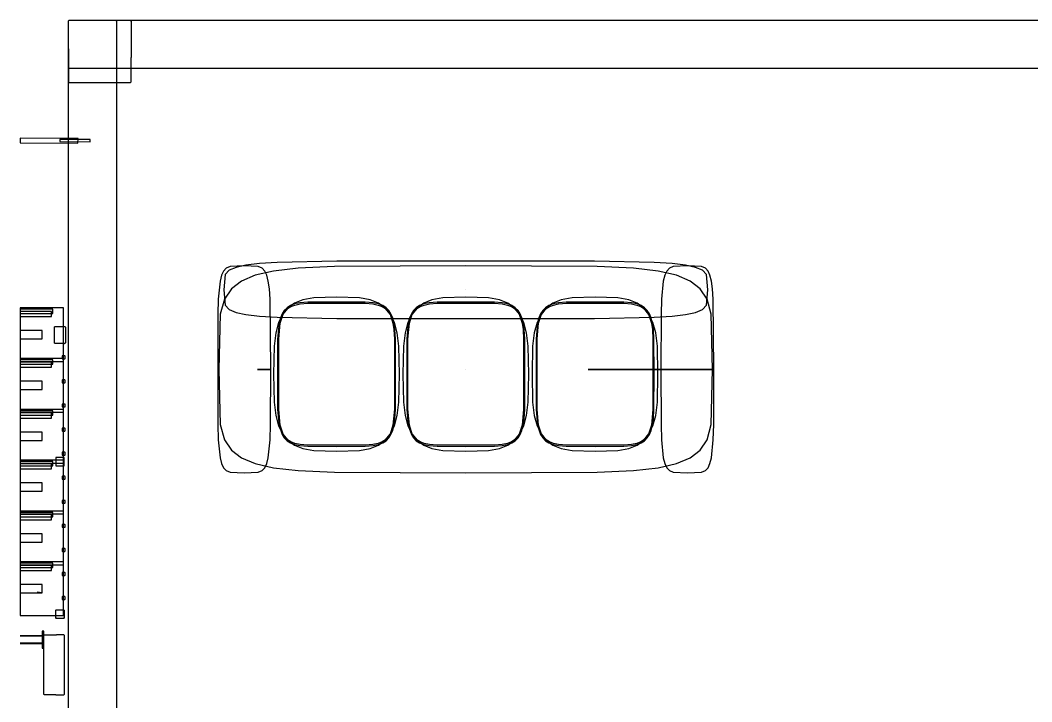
# Model space of a CAD drawing. Header units: metres. Extents: x 1093.8 to 1175.1, y -6.2 to 1.1.
# Drawn here: x 1093.8 to 1098, y -2.831 to 0 of the extents above; entities that cross this region are included whole.
import ezdxf

# ---------------------------------------------------------------- set-up
doc = ezdxf.new("R2010")
doc.units = ezdxf.units.M
doc.layers.add('CORTE', color=7, linetype='Continuous')
doc.layers.add('VISTA', color=8, linetype='Continuous')

msp = doc.modelspace()

# ---------------------------------------------------------------- linework, layer by layer
at = {"layer": 'CORTE'}
for p, q in [((1094.0035, -0.0003), (1094.0045, 0)), ((1094.0035, -0.0003), (1094.0045, 0)), ((1094.0035, -0.0003), (1094.0045, 0)), ((1094.0045, 0), (1098.8015, 0)), ((1094.0045, 0), (1094.1552, 0)), ((1094.0045, 0), (1094.1192, 0)), ((1094.1192, 0), (1094.1955, 0)), ((1094.1552, 0), (1094.2555, 0)), ((1094.1955, 0), (1094.1971, -0.0005)), ((1094.2555, 0), (1094.2571, -0.0005)), ((1094.0003, -0.0035), (1094, -0.0045)), ((1094.0003, -0.0035), (1094, -0.0045)), ((1094.0003, -0.0035), (1094, -0.0045)), ((1094, -0.1192), (1094, -0.0045)), ((1094, -0.1552), (1094, -0.0045)), ((1094, -3.6009), (1094, -0.0045)), ((1094.0003, -0.0035), (1094.0008, -0.0019)), ((1094.0003, -0.0035), (1094.0008, -0.0019)), ((1094.0003, -0.0035), (1094.0008, -0.0019)), ((1094.001, -0.0017), (1094.0008, -0.0019)), ((1094.001, -0.0017), (1094.0008, -0.0019)), ((1094.001, -0.0017), (1094.0008, -0.0019)), ((1094.001, -0.0017), (1094.0013, -0.0013)), ((1094.001, -0.0017), (1094.0013, -0.0013)), ((1094.001, -0.0017), (1094.0013, -0.0013)), ((1094.0013, -0.0013), (1094.0017, -0.001)), ((1094.0013, -0.0013), (1094.0017, -0.001)), ((1094.0013, -0.0013), (1094.0017, -0.001)), ((1094.0017, -0.001), (1094.0019, -0.0008)), ((1094.0017, -0.001), (1094.0019, -0.0008)), ((1094.0017, -0.001), (1094.0019, -0.0008)), ((1094.0019, -0.0008), (1094.0035, -0.0003)), ((1094.0019, -0.0008), (1094.0035, -0.0003)), ((1094.0019, -0.0008), (1094.0035, -0.0003)), ((1094.1971, -0.0005), (1094.1981, -0.0008)), ((1094.1981, -0.0008), (1094.1985, -0.0011)), ((1094.1985, -0.0011), (1094.1987, -0.0013)), ((1094.1987, -0.0013), (1094.199, -0.0017)), ((1094.1992, -0.0019), (1094.199, -0.0017)), ((1094.1992, -0.0019), (1094.1997, -0.0035)), ((1094.2, -0.0045), (1094.1997, -0.0035)), ((1094.2, -0.0045), (1094.2, -3.6009)), ((1094.2571, -0.0005), (1094.2581, -0.0008)), ((1094.2581, -0.0008), (1094.2585, -0.0011)), ((1094.2585, -0.0011), (1094.2587, -0.0013)), ((1094.2587, -0.0013), (1094.259, -0.0017)), ((1094.2592, -0.0019), (1094.259, -0.0017)), ((1094.2592, -0.0019), (1094.2597, -0.0035)), ((1094.26, -0.0045), (1094.2597, -0.0035)), ((1094.26, -0.0045), (1094.26, -0.1552)), ((1094, -0.1192), (1094, -0.1955)), ((1094, -0.1552), (1094, -0.2555)), ((1094.26, -0.1552), (1094.26, -0.1552)), ((1094.26, -0.2555), (1094.26, -0.1552)), ((1094.0005, -0.1971), (1094, -0.1955)), ((1094.0005, -0.1971), (1094.0008, -0.1981)), ((1094.0011, -0.1985), (1094.0008, -0.1981)), ((1094.0011, -0.1985), (1094.0013, -0.1987)), ((1094.0017, -0.199), (1094.0013, -0.1987)), ((1094.0019, -0.1992), (1094.0017, -0.199)), ((1094.0035, -0.1997), (1094.0019, -0.1992)), ((1094.0045, -0.2), (1094.0035, -0.1997)), ((1098.8015, -0.2), (1094.0045, -0.2)), ((1094.0005, -0.2571), (1094, -0.2555)), ((1094.0005, -0.2571), (1094.0008, -0.2581)), ((1094.0011, -0.2585), (1094.0008, -0.2581)), ((1094.0011, -0.2585), (1094.0013, -0.2587)), ((1094.0017, -0.259), (1094.0013, -0.2587)), ((1094.0019, -0.2592), (1094.0017, -0.259)), ((1094.0035, -0.2597), (1094.0019, -0.2592)), ((1094.0045, -0.26), (1094.0035, -0.2597)), ((1094.1552, -0.26), (1094.0045, -0.26)), ((1094.2555, -0.26), (1094.1552, -0.26)), ((1094.2571, -0.2595), (1094.2555, -0.26)), ((1094.2581, -0.2592), (1094.2571, -0.2595)), ((1094.2585, -0.2589), (1094.2581, -0.2592)), ((1094.2587, -0.2587), (1094.2585, -0.2589)), ((1094.2587, -0.2587), (1094.2589, -0.2585)), ((1094.2592, -0.2581), (1094.2589, -0.2585)), ((1094.2592, -0.2581), (1094.2595, -0.2571)), ((1094.26, -0.2555), (1094.2595, -0.2571))]:
    msp.add_line(p, q, dxfattribs=at)
at = {"layer": 'VISTA'}
for p, q in [((1093.9425, -1.2749), (1093.9428, -1.2734)), ((1093.9425, -1.2764), (1093.9425, -1.2749)), ((1093.9425, -1.3394), (1093.9425, -1.2764)), ((1093.9428, -1.2734), (1093.943, -1.273)), ((1093.943, -1.273), (1093.9432, -1.2727)), ((1093.9432, -1.2727), (1093.9442, -1.2723)), ((1093.9442, -1.2722), (1093.9849, -1.2722)), ((1093.9858, -1.2722), (1093.9849, -1.2722)), ((1093.9858, -1.2722), (1093.9868, -1.2727)), ((1093.9868, -1.2727), (1093.987, -1.273)), ((1093.987, -1.273), (1093.9872, -1.2734)), ((1093.9872, -1.2734), (1093.9875, -1.2749)), ((1093.9875, -1.2749), (1093.9875, -1.2749)), ((1093.9875, -1.2749), (1093.9875, -1.2764)), ((1093.9875, -1.2764), (1093.9875, -1.3394)), ((1093.9428, -1.3409), (1093.9425, -1.3394)), ((1093.9425, -1.3394), (1093.9425, -1.3394)), ((1093.9425, -1.3394), (1093.9425, -1.3394)), ((1093.943, -1.3412), (1093.9428, -1.3409)), ((1093.9432, -1.3415), (1093.943, -1.3412)), ((1093.9442, -1.342), (1093.9432, -1.3415)), ((1093.9844, -1.342), (1093.9442, -1.342)), ((1093.9844, -1.342), (1093.9858, -1.342)), ((1093.9868, -1.3415), (1093.9858, -1.342)), ((1093.987, -1.3412), (1093.9868, -1.3415)), ((1093.9872, -1.3409), (1093.987, -1.3412)), ((1093.9875, -1.3394), (1093.9872, -1.3409)), ((1093.9875, -1.3394), (1093.9875, -1.3394)), ((1093.9475, -2.4508), (1093.9478, -2.4499)), ((1093.9475, -2.4508), (1093.9475, -2.4509)), ((1093.9475, -2.4802), (1093.9475, -2.4509)), ((1093.9478, -2.4499), (1093.948, -2.4497)), ((1093.948, -2.4497), (1093.9482, -2.4495)), ((1093.9482, -2.4495), (1093.9491, -2.4492)), ((1093.9491, -2.4492), (1093.9492, -2.4492)), ((1093.9492, -2.4492), (1093.9785, -2.4492)), ((1093.9785, -2.4492), (1093.9808, -2.4492)), ((1093.9808, -2.4492), (1093.9817, -2.4495)), ((1093.9817, -2.4495), (1093.9818, -2.4495)), ((1093.9818, -2.4495), (1093.982, -2.4497)), ((1093.982, -2.4497), (1093.9822, -2.4499)), ((1093.9822, -2.4499), (1093.9825, -2.4508)), ((1093.9825, -2.4509), (1093.9825, -2.4508)), ((1093.9825, -2.4509), (1093.9825, -2.4802)), ((1093.9475, -2.4802), (1093.9475, -2.4825)), ((1093.9478, -2.4834), (1093.9475, -2.4825)), ((1093.9478, -2.4834), (1093.9478, -2.4835)), ((1093.948, -2.4837), (1093.9478, -2.4835)), ((1093.9482, -2.4838), (1093.948, -2.4837)), ((1093.9491, -2.4841), (1093.9482, -2.4839)), ((1093.9492, -2.4842), (1093.9491, -2.4841)), ((1093.9785, -2.4842), (1093.9492, -2.4842)), ((1093.9808, -2.4842), (1093.9785, -2.4842)), ((1093.9817, -2.4839), (1093.9808, -2.4842)), ((1093.9818, -2.4839), (1093.9817, -2.4839)), ((1093.982, -2.4837), (1093.9818, -2.4839)), ((1093.9822, -2.4835), (1093.982, -2.4837)), ((1093.9825, -2.4825), (1093.9822, -2.4834)), ((1093.9822, -2.4835), (1093.9822, -2.4834)), ((1093.9825, -2.4825), (1093.9825, -2.4802)), ((1093.8, -2.5547), (1093.891, -2.5547)), ((1093.891, -2.5577), (1093.8, -2.5577)), ((1093.891, -2.5547), (1093.8914, -2.5549)), ((1093.891, -2.5577), (1093.8914, -2.5576)), ((1093.8914, -2.5549), (1093.8915, -2.5552)), ((1093.8914, -2.5576), (1093.8915, -2.5572)), ((1093.8915, -2.5572), (1093.8915, -2.5552)), ((1093.8975, -2.5556), (1093.8977, -2.5547)), ((1093.8975, -2.6489), (1093.8975, -2.5556)), ((1093.8975, -2.5556), (1093.8975, -2.5556)), ((1093.8977, -2.5547), (1093.8978, -2.5541)), ((1093.8978, -2.5541), (1093.8979, -2.5539)), ((1093.8979, -2.5539), (1093.898, -2.5538)), ((1093.898, -2.5538), (1093.8981, -2.5536)), ((1093.8982, -2.5535), (1093.8981, -2.5536)), ((1093.8982, -2.5535), (1093.8988, -2.5532)), ((1093.8992, -2.553), (1093.8988, -2.5532)), ((1093.8992, -2.553), (1093.9507, -2.553)), ((1093.9808, -2.553), (1093.9507, -2.553)), ((1093.9808, -2.553), (1093.9814, -2.5533)), ((1093.9818, -2.5535), (1093.9814, -2.5533)), ((1093.9818, -2.5535), (1093.9819, -2.5537)), ((1093.982, -2.5538), (1093.9819, -2.5537)), ((1093.982, -2.5538), (1093.9821, -2.5539)), ((1093.9821, -2.5539), (1093.9822, -2.5541)), ((1093.9822, -2.5541), (1093.9823, -2.5547)), ((1093.9823, -2.5547), (1093.9825, -2.5556)), ((1093.9825, -2.5556), (1093.9825, -2.6489)), ((1093.891, -2.5867), (1093.8, -2.5867)), ((1093.891, -2.5897), (1093.8, -2.5897)), ((1093.891, -2.5867), (1093.8914, -2.5869)), ((1093.8914, -2.5896), (1093.891, -2.5897)), ((1093.8914, -2.5869), (1093.8915, -2.5872)), ((1093.8915, -2.5892), (1093.8914, -2.5896)), ((1093.8915, -2.5872), (1093.8915, -2.5892)), ((1093.8975, -2.7984), (1093.8975, -2.6489)), ((1093.9825, -2.6489), (1093.9825, -2.7984)), ((1093.8976, -2.799), (1093.8975, -2.7984)), ((1093.8978, -2.7999), (1093.8976, -2.799)), ((1093.8979, -2.8001), (1093.8978, -2.7999)), ((1093.898, -2.8003), (1093.8979, -2.8001)), ((1093.8981, -2.8005), (1093.898, -2.8003)), ((1093.8981, -2.8005), (1093.8982, -2.8006)), ((1093.8988, -2.8009), (1093.8982, -2.8006)), ((1093.8988, -2.8009), (1093.8992, -2.8011)), ((1093.9475, -2.8011), (1093.8992, -2.8011)), ((1093.9475, -2.8011), (1093.9808, -2.8011)), ((1093.9814, -2.8008), (1093.9808, -2.8011)), ((1093.9814, -2.8008), (1093.9818, -2.8006)), ((1093.9819, -2.8004), (1093.9818, -2.8006)), ((1093.9819, -2.8004), (1093.982, -2.8003)), ((1093.9821, -2.8001), (1093.982, -2.8003)), ((1093.9822, -2.7999), (1093.9821, -2.8001)), ((1093.9824, -2.799), (1093.9822, -2.7999)), ((1093.9825, -2.7984), (1093.9824, -2.799))]:
    msp.add_line(p, q, dxfattribs=at)
for points in [[(1101.8, -1.95), (1099.25, -1.95), (1099.25, -0.2), (1094.2, -0.2), (1094.2, -5.9), (1101.8, -5.9), (1101.8, -1.95)], [(1101.8, -1.95), (1099.25, -1.95), (1099.25, -0.2), (1094.2, -0.2), (1094.2, -5.9), (1101.8, -5.9), (1101.8, -1.95)], [(1094.039, -0.51), (1094.04, -0.491), (1093.8, -0.4903), (1093.8, -0.5098), (1094.039, -0.51)], [(1094.09, -0.505), (1094.09, -0.495), (1093.965, -0.495), (1093.965, -0.5043), (1094.09, -0.505)], [(1094.7932, -1.229), (1094.8673, -1.2339), (1095.1152, -1.2393), (1096.1848, -1.2393), (1096.4327, -1.2339), (1096.5068, -1.229), (1096.5626, -1.2223), (1096.6038, -1.2135), (1096.6323, -1.2016), (1096.649, -1.1839), (1096.6545, -1.12), (1096.649, -1.0561), (1096.6323, -1.0384), (1096.6038, -1.0265), (1096.5626, -1.0177), (1096.5068, -1.011), (1096.4327, -1.0061), (1096.1848, -1.0007), (1095.65, -1), (1095.1152, -1.0007), (1094.8673, -1.0061), (1094.7932, -1.011), (1094.7374, -1.0177), (1094.6962, -1.0265), (1094.6677, -1.0384), (1094.651, -1.0561), (1094.6455, -1.12), (1094.651, -1.1839), (1094.6677, -1.2016), (1094.6962, -1.2135), (1094.7374, -1.2223), (1094.7932, -1.229)], [(1094.6362, -1.8407), (1094.6443, -1.8583), (1094.6552, -1.8705), (1094.6714, -1.8776), (1094.73, -1.88), (1094.7886, -1.8776), (1094.8048, -1.8705), (1094.8157, -1.8583), (1094.8238, -1.8407), (1094.8299, -1.8168), (1094.8376, -1.7422), (1094.8394, -1.679), (1094.84, -1.45), (1094.7845, -1.45), (1094.84, -1.45), (1094.8376, -1.1578), (1094.8344, -1.115), (1094.8299, -1.0832), (1094.8238, -1.0593), (1094.8157, -1.0417), (1094.8048, -1.0295), (1094.7886, -1.0224), (1094.73, -1.02), (1094.6714, -1.0224), (1094.6552, -1.0295), (1094.6443, -1.0417), (1094.6362, -1.0593), (1094.6301, -1.0832), (1094.6224, -1.1578), (1094.6206, -1.221), (1094.62, -1.45), (1094.6206, -1.679), (1094.6224, -1.7422), (1094.6301, -1.8168), (1094.6362, -1.8407)], [(1094.7758, -1.8407), (1094.8514, -1.8583), (1094.9534, -1.8705), (1095.1042, -1.8776), (1095.65, -1.88), (1096.1958, -1.8776), (1096.3466, -1.8705), (1096.4486, -1.8583), (1096.5242, -1.8407), (1096.5812, -1.8168), (1096.6233, -1.785), (1096.6523, -1.7422), (1096.6694, -1.679), (1096.675, -1.45), (1096.158, -1.45), (1096.675, -1.45), (1096.6694, -1.221), (1096.6523, -1.1578), (1096.6233, -1.115), (1096.5812, -1.0832), (1096.5242, -1.0593), (1096.4486, -1.0417), (1096.3466, -1.0295), (1096.1958, -1.0224), (1095.65, -1.02), (1095.1042, -1.0224), (1094.9534, -1.0295), (1094.8514, -1.0417), (1094.7758, -1.0593), (1094.7188, -1.0832), (1094.6767, -1.115), (1094.6477, -1.1578), (1094.6306, -1.221), (1094.625, -1.45), (1094.6306, -1.679), (1094.6477, -1.7422), (1094.6767, -1.785), (1094.7188, -1.8168), (1094.7758, -1.8407)], [(1095.03, -1.0267), (1095.03, -1.0267), (1095.03, -1.0267), (1095.03, -1.0267)], [(1096.4762, -1.8407), (1096.4843, -1.8583), (1096.4952, -1.8705), (1096.5114, -1.8776), (1096.57, -1.88), (1096.6286, -1.8776), (1096.6448, -1.8705), (1096.6557, -1.8583), (1096.6638, -1.8407), (1096.6699, -1.8168), (1096.6776, -1.7422), (1096.6794, -1.679), (1096.68, -1.45), (1096.6245, -1.45), (1096.68, -1.45), (1096.6776, -1.1578), (1096.6744, -1.115), (1096.6699, -1.0832), (1096.6638, -1.0593), (1096.6557, -1.0417), (1096.6448, -1.0295), (1096.6286, -1.0224), (1096.57, -1.02), (1096.5114, -1.0224), (1096.4952, -1.0295), (1096.4843, -1.0417), (1096.4762, -1.0593), (1096.4701, -1.0832), (1096.4624, -1.1578), (1096.4606, -1.221), (1096.46, -1.45), (1096.4606, -1.679), (1096.4624, -1.7422), (1096.4701, -1.8168), (1096.4762, -1.8407)], [(1095.65, -1.12), (1095.65, -1.12), (1095.65, -1.12), (1095.65, -1.12)], [(1094.9111, -1.7442), (1094.9385, -1.7644), (1094.9731, -1.7787), (1095.0187, -1.7872), (1095.1133, -1.79), (1095.208, -1.7872), (1095.2536, -1.7787), (1095.2882, -1.7644), (1095.3156, -1.7442), (1095.3372, -1.7176), (1095.3537, -1.6841), (1095.3654, -1.6418), (1095.3724, -1.5859), (1095.3747, -1.47), (1095.3724, -1.3541), (1095.3654, -1.2982), (1095.3537, -1.2559), (1095.3372, -1.2224), (1095.3156, -1.1958), (1095.2882, -1.1756), (1095.2536, -1.1613), (1095.208, -1.1528), (1095.1133, -1.15), (1095.0187, -1.1528), (1094.9731, -1.1613), (1094.9385, -1.1756), (1094.9111, -1.1958), (1094.8894, -1.2224), (1094.8729, -1.2559), (1094.8613, -1.2982), (1094.8543, -1.3541), (1094.852, -1.47), (1094.8543, -1.5859), (1094.8613, -1.6418), (1094.8729, -1.6841), (1094.8894, -1.7176), (1094.9111, -1.7442)], [(1094.8873, -1.7212), (1094.8964, -1.735), (1094.9077, -1.7462), (1094.9217, -1.755), (1094.9391, -1.7616), (1094.9616, -1.7662), (1094.9941, -1.7689), (1095.1133, -1.7698), (1095.2326, -1.7689), (1095.2651, -1.7662), (1095.2876, -1.7616), (1095.305, -1.755), (1095.319, -1.7462), (1095.3303, -1.735), (1095.3394, -1.7212), (1095.3465, -1.7042), (1095.3556, -1.6556), (1095.3578, -1.616), (1095.3586, -1.47), (1095.3563, -1.47), (1095.3586, -1.47), (1095.3578, -1.324), (1095.3556, -1.2844), (1095.3465, -1.2358), (1095.3394, -1.2188), (1095.3303, -1.205), (1095.319, -1.1938), (1095.305, -1.185), (1095.2876, -1.1784), (1095.2651, -1.1738), (1095.2326, -1.1711), (1094.9941, -1.1711), (1094.9616, -1.1738), (1094.9391, -1.1784), (1094.9217, -1.185), (1094.9077, -1.1938), (1094.8964, -1.205), (1094.8873, -1.2188), (1094.8801, -1.2358), (1094.8748, -1.257), (1094.8688, -1.324), (1094.8688, -1.616), (1094.8748, -1.683), (1094.8873, -1.7212)], [(1094.9622, -1.7618), (1094.9403, -1.7573), (1094.9236, -1.751), (1094.9104, -1.7427), (1094.8998, -1.7322), (1094.8912, -1.7191), (1094.8791, -1.6822), (1094.8732, -1.6159), (1094.8732, -1.3241), (1094.8791, -1.2578), (1094.8912, -1.2209), (1094.8998, -1.2078), (1094.9104, -1.1973), (1094.9236, -1.189), (1094.9403, -1.1827), (1094.9622, -1.1782), (1094.9942, -1.1755), (1095.2325, -1.1755), (1095.2645, -1.1782), (1095.2864, -1.1827), (1095.303, -1.189), (1095.3163, -1.1973), (1095.3269, -1.2078), (1095.3355, -1.2209), (1095.3476, -1.2578), (1095.3513, -1.2848), (1095.3534, -1.3241), (1095.3534, -1.6159), (1095.3476, -1.6822), (1095.3355, -1.7191), (1095.3269, -1.7322), (1095.3163, -1.7427), (1095.303, -1.751), (1095.2864, -1.7573), (1095.2645, -1.7618), (1095.2325, -1.7645), (1094.9942, -1.7645), (1094.9622, -1.7618)], [(1095.4478, -1.7442), (1095.4752, -1.7644), (1095.5097, -1.7787), (1095.5553, -1.7872), (1095.65, -1.79), (1095.7447, -1.7872), (1095.7903, -1.7787), (1095.8248, -1.7644), (1095.8522, -1.7442), (1095.8739, -1.7176), (1095.8904, -1.6841), (1095.9021, -1.6418), (1095.909, -1.5859), (1095.9113, -1.47), (1095.909, -1.3541), (1095.9021, -1.2982), (1095.8904, -1.2559), (1095.8739, -1.2224), (1095.8522, -1.1958), (1095.8248, -1.1756), (1095.7903, -1.1613), (1095.7447, -1.1528), (1095.65, -1.15), (1095.5553, -1.1528), (1095.5097, -1.1613), (1095.4752, -1.1756), (1095.4478, -1.1958), (1095.4261, -1.2224), (1095.4096, -1.2559), (1095.3979, -1.2982), (1095.391, -1.3541), (1095.3887, -1.47), (1095.391, -1.5859), (1095.3979, -1.6418), (1095.4096, -1.6841), (1095.4261, -1.7176), (1095.4478, -1.7442)], [(1095.4239, -1.7212), (1095.433, -1.735), (1095.4444, -1.7462), (1095.4583, -1.755), (1095.4758, -1.7616), (1095.4983, -1.7662), (1095.5308, -1.7689), (1095.65, -1.7698), (1095.7692, -1.7689), (1095.8017, -1.7662), (1095.8242, -1.7616), (1095.8417, -1.755), (1095.8556, -1.7462), (1095.867, -1.735), (1095.8761, -1.7212), (1095.8832, -1.7042), (1095.8923, -1.6556), (1095.8945, -1.616), (1095.8952, -1.47), (1095.8929, -1.47), (1095.8952, -1.47), (1095.8945, -1.324), (1095.8923, -1.2844), (1095.8832, -1.2358), (1095.8761, -1.2188), (1095.867, -1.205), (1095.8556, -1.1938), (1095.8417, -1.185), (1095.8242, -1.1784), (1095.8017, -1.1738), (1095.7692, -1.1711), (1095.5308, -1.1711), (1095.4983, -1.1738), (1095.4758, -1.1784), (1095.4583, -1.185), (1095.4444, -1.1938), (1095.433, -1.205), (1095.4239, -1.2188), (1095.4168, -1.2358), (1095.4114, -1.257), (1095.4055, -1.324), (1095.4055, -1.616), (1095.4114, -1.683), (1095.4239, -1.7212)], [(1095.4989, -1.7618), (1095.4769, -1.7573), (1095.4603, -1.751), (1095.4471, -1.7427), (1095.4364, -1.7322), (1095.4278, -1.7191), (1095.4158, -1.6822), (1095.4099, -1.6159), (1095.4099, -1.3241), (1095.4158, -1.2578), (1095.4278, -1.2209), (1095.4364, -1.2078), (1095.4471, -1.1973), (1095.4603, -1.189), (1095.4769, -1.1827), (1095.4989, -1.1782), (1095.5309, -1.1755), (1095.7691, -1.1755), (1095.8011, -1.1782), (1095.8231, -1.1827), (1095.8397, -1.189), (1095.8529, -1.1973), (1095.8636, -1.2078), (1095.8722, -1.2209), (1095.8842, -1.2578), (1095.8879, -1.2848), (1095.8901, -1.3241), (1095.8901, -1.6159), (1095.8842, -1.6822), (1095.8722, -1.7191), (1095.8636, -1.7322), (1095.8529, -1.7427), (1095.8397, -1.751), (1095.8231, -1.7573), (1095.8011, -1.7618), (1095.7691, -1.7645), (1095.5309, -1.7645), (1095.4989, -1.7618)], [(1095.9844, -1.7442), (1096.0118, -1.7644), (1096.0464, -1.7787), (1096.092, -1.7872), (1096.1867, -1.79), (1096.2813, -1.7872), (1096.3269, -1.7787), (1096.3615, -1.7644), (1096.3889, -1.7442), (1096.4106, -1.7176), (1096.4271, -1.6841), (1096.4387, -1.6418), (1096.4457, -1.5859), (1096.448, -1.47), (1096.4457, -1.3541), (1096.4387, -1.2982), (1096.4271, -1.2559), (1096.4106, -1.2224), (1096.3889, -1.1958), (1096.3615, -1.1756), (1096.3269, -1.1613), (1096.2813, -1.1528), (1096.1867, -1.15), (1096.092, -1.1528), (1096.0464, -1.1613), (1096.0118, -1.1756), (1095.9844, -1.1958), (1095.9628, -1.2224), (1095.9463, -1.2559), (1095.9346, -1.2982), (1095.9276, -1.3541), (1095.9253, -1.47), (1095.9276, -1.5859), (1095.9346, -1.6418), (1095.9463, -1.6841), (1095.9628, -1.7176), (1095.9844, -1.7442)], [(1095.9606, -1.7212), (1095.9697, -1.735), (1095.981, -1.7462), (1095.995, -1.755), (1096.0124, -1.7616), (1096.0349, -1.7662), (1096.0674, -1.7689), (1096.1867, -1.7698), (1096.3059, -1.7689), (1096.3384, -1.7662), (1096.3609, -1.7616), (1096.3783, -1.755), (1096.3923, -1.7462), (1096.4036, -1.735), (1096.4127, -1.7212), (1096.4199, -1.7042), (1096.429, -1.6556), (1096.4312, -1.616), (1096.4319, -1.47), (1096.4296, -1.47), (1096.4319, -1.47), (1096.4312, -1.324), (1096.429, -1.2844), (1096.4199, -1.2358), (1096.4127, -1.2188), (1096.4036, -1.205), (1096.3923, -1.1938), (1096.3783, -1.185), (1096.3609, -1.1784), (1096.3384, -1.1738), (1096.3059, -1.1711), (1096.0674, -1.1711), (1096.0349, -1.1738), (1096.0124, -1.1784), (1095.995, -1.185), (1095.981, -1.1938), (1095.9697, -1.205), (1095.9606, -1.2188), (1095.9535, -1.2358), (1095.9481, -1.257), (1095.9422, -1.324), (1095.9422, -1.616), (1095.9481, -1.683), (1095.9606, -1.7212)], [(1096.0355, -1.7618), (1096.0136, -1.7573), (1095.9969, -1.751), (1095.9837, -1.7427), (1095.9731, -1.7322), (1095.9645, -1.7191), (1095.9524, -1.6822), (1095.9466, -1.6159), (1095.9466, -1.3241), (1095.9524, -1.2578), (1095.9645, -1.2209), (1095.9731, -1.2078), (1095.9837, -1.1973), (1095.9969, -1.189), (1096.0136, -1.1827), (1096.0355, -1.1782), (1096.0675, -1.1755), (1096.3058, -1.1755), (1096.3378, -1.1782), (1096.3597, -1.1827), (1096.3764, -1.189), (1096.3896, -1.1973), (1096.4002, -1.2078), (1096.4088, -1.2209), (1096.4209, -1.2578), (1096.4246, -1.2848), (1096.4268, -1.3241), (1096.4268, -1.6159), (1096.4209, -1.6822), (1096.4088, -1.7191), (1096.4002, -1.7322), (1096.3896, -1.7427), (1096.3764, -1.751), (1096.3597, -1.7573), (1096.3378, -1.7618), (1096.3058, -1.7645), (1096.0675, -1.7645), (1096.0355, -1.7618)], [(1093.9765, -1.4171), (1093.979, -1.4161), (1093.98, -1.4136), (1093.98, -1.1975), (1093.979, -1.195), (1093.9765, -1.194), (1093.8, -1.194), (1093.8, -1.4171), (1093.9765, -1.4171)], [(1093.8, -1.1994), (1093.8, -1.2174), (1093.935, -1.2174), (1093.935, -1.1994), (1093.8, -1.1994)], [(1093.93, -1.2303), (1093.9293, -1.209), (1093.8, -1.209), (1093.8, -1.2304), (1093.93, -1.2303)], [(1093.9783, -1.195), (1093.979, -1.1957), (1093.9783, -1.1957), (1093.9783, -1.195)], [(1093.8915, -1.3226), (1093.891, -1.2881), (1093.8, -1.2881), (1093.8, -1.3226), (1093.8915, -1.3226)], [(1093.9765, -1.6282), (1093.979, -1.6272), (1093.98, -1.6247), (1093.98, -1.4086), (1093.979, -1.4061), (1093.9765, -1.4051), (1093.8, -1.4051), (1093.8, -1.6282), (1093.9765, -1.6282)], [(1093.8, -1.4106), (1093.8, -1.4286), (1093.935, -1.4286), (1093.935, -1.4106), (1093.8, -1.4106)], [(1093.93, -1.4414), (1093.9293, -1.4201), (1093.8, -1.4201), (1093.8, -1.4415), (1093.93, -1.4414)], [(1093.975, -1.406), (1093.985, -1.406), (1093.9857, -1.4057), (1093.986, -1.405), (1093.986, -1.395), (1093.9857, -1.3943), (1093.985, -1.394), (1093.975, -1.394), (1093.9743, -1.3943), (1093.974, -1.395), (1093.974, -1.405), (1093.9743, -1.4057), (1093.975, -1.406)], [(1093.9783, -1.4061), (1093.979, -1.4069), (1093.9783, -1.4069), (1093.9783, -1.4061)], [(1093.9787, -1.4158), (1093.9783, -1.4161), (1093.9783, -1.4154), (1093.9787, -1.4158)], [(1095.65, -1.45), (1095.65, -1.45), (1095.65, -1.45), (1095.65, -1.45)], [(1096.57, -1.45), (1096.57, -1.45), (1096.57, -1.45), (1096.57, -1.45)], [(1093.8915, -1.5337), (1093.891, -1.4992), (1093.8, -1.4992), (1093.8, -1.5337), (1093.8915, -1.5337)], [(1093.975, -1.506), (1093.985, -1.506), (1093.9857, -1.5057), (1093.986, -1.505), (1093.986, -1.495), (1093.9857, -1.4943), (1093.985, -1.494), (1093.975, -1.494), (1093.9743, -1.4943), (1093.974, -1.495), (1093.974, -1.505), (1093.9743, -1.5057), (1093.975, -1.506)], [(1093.975, -1.606), (1093.985, -1.606), (1093.9857, -1.6057), (1093.986, -1.605), (1093.986, -1.595), (1093.9857, -1.5943), (1093.985, -1.594), (1093.975, -1.594), (1093.9743, -1.5943), (1093.974, -1.595), (1093.974, -1.605), (1093.9743, -1.6057), (1093.975, -1.606)], [(1093.9765, -1.8393), (1093.979, -1.8383), (1093.98, -1.8358), (1093.98, -1.6197), (1093.979, -1.6172), (1093.9765, -1.6162), (1093.8, -1.6162), (1093.8, -1.8393), (1093.9765, -1.8393)], [(1093.8, -1.6217), (1093.8, -1.6397), (1093.935, -1.6397), (1093.935, -1.6217), (1093.8, -1.6217)], [(1093.93, -1.6525), (1093.9293, -1.6312), (1093.8, -1.6313), (1093.8, -1.6526), (1093.93, -1.6525)], [(1093.9783, -1.6173), (1093.979, -1.618), (1093.9783, -1.618), (1093.9783, -1.6173)], [(1093.9787, -1.6269), (1093.9783, -1.6272), (1093.9783, -1.6265), (1093.9787, -1.6269)], [(1093.8915, -1.7448), (1093.891, -1.7103), (1093.8, -1.7103), (1093.8, -1.7448), (1093.8915, -1.7448)], [(1093.975, -1.706), (1093.985, -1.706), (1093.9857, -1.7057), (1093.986, -1.705), (1093.986, -1.695), (1093.9857, -1.6943), (1093.985, -1.694), (1093.975, -1.694), (1093.9743, -1.6943), (1093.974, -1.695), (1093.974, -1.705), (1093.9743, -1.7057), (1093.975, -1.706)], [(1095.8732, -1.6919), (1095.8732, -1.6919), (1095.8732, -1.6919), (1095.8732, -1.6919)], [(1095.838, -1.7534), (1095.838, -1.7534), (1095.838, -1.7534), (1095.838, -1.7534)], [(1093.975, -1.806), (1093.985, -1.806), (1093.9857, -1.8057), (1093.986, -1.805), (1093.986, -1.795), (1093.9857, -1.7943), (1093.985, -1.794), (1093.975, -1.794), (1093.9743, -1.7943), (1093.974, -1.795), (1093.974, -1.805), (1093.9743, -1.8057), (1093.975, -1.806)], [(1094.7066, -1.7976), (1094.7066, -1.7976), (1094.7066, -1.7976), (1094.7066, -1.7976)], [(1095.2305, -1.782), (1095.2305, -1.782), (1095.2305, -1.782), (1095.2305, -1.782)], [(1093.9765, -2.0504), (1093.979, -2.0494), (1093.98, -2.0469), (1093.98, -1.8308), (1093.979, -1.8284), (1093.9765, -1.8273), (1093.8, -1.8273), (1093.8, -2.0504), (1093.9765, -2.0504)], [(1093.8, -1.8328), (1093.8, -1.8508), (1093.935, -1.8508), (1093.935, -1.8328), (1093.8, -1.8328)], [(1093.93, -1.8636), (1093.9293, -1.8423), (1093.8, -1.8424), (1093.8, -1.8637), (1093.93, -1.8636)], [(1093.9479, -1.8164), (1093.9478, -1.8165), (1093.9477, -1.817), (1093.9475, -1.8175), (1093.9475, -1.8308), (1093.9475, -1.8491), (1093.9476, -1.8495), (1093.9478, -1.8501), (1093.9479, -1.8502), (1093.948, -1.8503), (1093.9481, -1.8504), (1093.9482, -1.8505), (1093.9486, -1.8507), (1093.9492, -1.8508), (1093.9625, -1.8508), (1093.9808, -1.8508), (1093.9812, -1.8507), (1093.9818, -1.8505), (1093.9819, -1.8504), (1093.982, -1.8503), (1093.9821, -1.8502), (1093.9822, -1.8501), (1093.9824, -1.8495), (1093.9825, -1.8491), (1093.9825, -1.8308), (1093.9825, -1.8175), (1093.9823, -1.817), (1093.9822, -1.8165), (1093.9821, -1.8164), (1093.982, -1.8163), (1093.9819, -1.8162), (1093.9818, -1.8161), (1093.9812, -1.816), (1093.9808, -1.8158), (1093.9625, -1.8158), (1093.9492, -1.8158), (1093.9486, -1.816), (1093.9482, -1.8161), (1093.9481, -1.8163), (1093.948, -1.8163), (1093.9479, -1.8164)], [(1093.9783, -1.8284), (1093.979, -1.8291), (1093.9783, -1.8291), (1093.9783, -1.8284)], [(1093.9787, -1.838), (1093.9783, -1.8383), (1093.9783, -1.8376), (1093.9787, -1.838)], [(1093.979, -1.838), (1093.979, -1.838), (1093.9787, -1.838), (1093.979, -1.838)], [(1093.8915, -1.9559), (1093.891, -1.9214), (1093.8, -1.9214), (1093.8, -1.9559), (1093.8915, -1.9559)], [(1093.975, -1.906), (1093.985, -1.906), (1093.9857, -1.9057), (1093.986, -1.905), (1093.986, -1.895), (1093.9857, -1.8943), (1093.985, -1.894), (1093.975, -1.894), (1093.9743, -1.8943), (1093.974, -1.895), (1093.974, -1.905), (1093.9743, -1.9057), (1093.975, -1.906)], [(1093.975, -2.006), (1093.985, -2.006), (1093.9857, -2.0057), (1093.986, -2.005), (1093.986, -1.995), (1093.9857, -1.9943), (1093.985, -1.994), (1093.975, -1.994), (1093.9743, -1.9943), (1093.974, -1.995), (1093.974, -2.005), (1093.9743, -2.0057), (1093.975, -2.006)], [(1093.9765, -2.2616), (1093.979, -2.2605), (1093.98, -2.2581), (1093.98, -2.0419), (1093.979, -2.0395), (1093.9765, -2.0384), (1093.8, -2.0384), (1093.8, -2.2616), (1093.9765, -2.2616)], [(1093.8, -2.0439), (1093.8, -2.0619), (1093.935, -2.0619), (1093.935, -2.0439), (1093.8, -2.0439)], [(1093.93, -2.0747), (1093.9293, -2.0534), (1093.8, -2.0535), (1093.8, -2.0748), (1093.93, -2.0747)], [(1093.9783, -2.0395), (1093.979, -2.0402), (1093.9783, -2.0402), (1093.9783, -2.0395)], [(1093.9787, -2.0492), (1093.9783, -2.0494), (1093.9783, -2.0487), (1093.9787, -2.0492)], [(1093.975, -2.106), (1093.985, -2.106), (1093.9857, -2.1057), (1093.986, -2.105), (1093.986, -2.095), (1093.9857, -2.0943), (1093.985, -2.094), (1093.975, -2.094), (1093.9743, -2.0943), (1093.974, -2.095), (1093.974, -2.105), (1093.9743, -2.1057), (1093.975, -2.106)], [(1093.8915, -2.167), (1093.891, -2.1325), (1093.8, -2.1326), (1093.8, -2.1671), (1093.8915, -2.167)], [(1093.975, -2.206), (1093.985, -2.206), (1093.9857, -2.2057), (1093.986, -2.205), (1093.986, -2.195), (1093.9857, -2.1943), (1093.985, -2.194), (1093.975, -2.194), (1093.9743, -2.1943), (1093.974, -2.195), (1093.974, -2.205), (1093.9743, -2.2057), (1093.975, -2.206)], [(1093.9765, -2.4727), (1093.979, -2.4716), (1093.98, -2.4692), (1093.98, -2.2531), (1093.979, -2.2506), (1093.9765, -2.2496), (1093.8, -2.2496), (1093.8, -2.4727), (1093.9765, -2.4727)], [(1093.8, -2.255), (1093.8, -2.273), (1093.935, -2.273), (1093.935, -2.255), (1093.8, -2.255)], [(1093.93, -2.2859), (1093.9293, -2.2646), (1093.8, -2.2646), (1093.8, -2.286), (1093.93, -2.2859)], [(1093.9783, -2.2506), (1093.979, -2.2513), (1093.9783, -2.2513), (1093.9783, -2.2506)], [(1093.9787, -2.2603), (1093.9783, -2.2605), (1093.9783, -2.2598), (1093.9787, -2.2603)], [(1093.979, -2.2602), (1093.979, -2.2602), (1093.9787, -2.2603), (1093.979, -2.2602)], [(1093.975, -2.306), (1093.985, -2.306), (1093.9857, -2.3057), (1093.986, -2.305), (1093.986, -2.295), (1093.9857, -2.2943), (1093.985, -2.294), (1093.975, -2.294), (1093.9743, -2.2943), (1093.974, -2.295), (1093.974, -2.305), (1093.9743, -2.3057), (1093.975, -2.306)], [(1093.891, -2.3786), (1093.8915, -2.3781), (1093.891, -2.3436), (1093.8, -2.3436), (1093.8, -2.3786), (1093.891, -2.3786)], [(1093.8701, -2.3756), (1093.8909, -2.3785), (1093.8701, -2.3756), (1093.8701, -2.3756)], [(1093.975, -2.406), (1093.985, -2.406), (1093.9857, -2.4057), (1093.986, -2.405), (1093.986, -2.395), (1093.9857, -2.3943), (1093.985, -2.394), (1093.975, -2.394), (1093.9743, -2.3943), (1093.974, -2.395), (1093.974, -2.405), (1093.9743, -2.4057), (1093.975, -2.406)], [(1093.9787, -2.4714), (1093.9783, -2.4716), (1093.9783, -2.4709), (1093.9787, -2.4714)], [(1093.8915, -2.6072), (1093.8975, -2.6072), (1093.8975, -2.5372), (1093.8915, -2.5372), (1093.8915, -2.6072)]]:
    msp.add_lwpolyline(points, close=True, dxfattribs=at)

doc.saveas('drawing.dxf')
